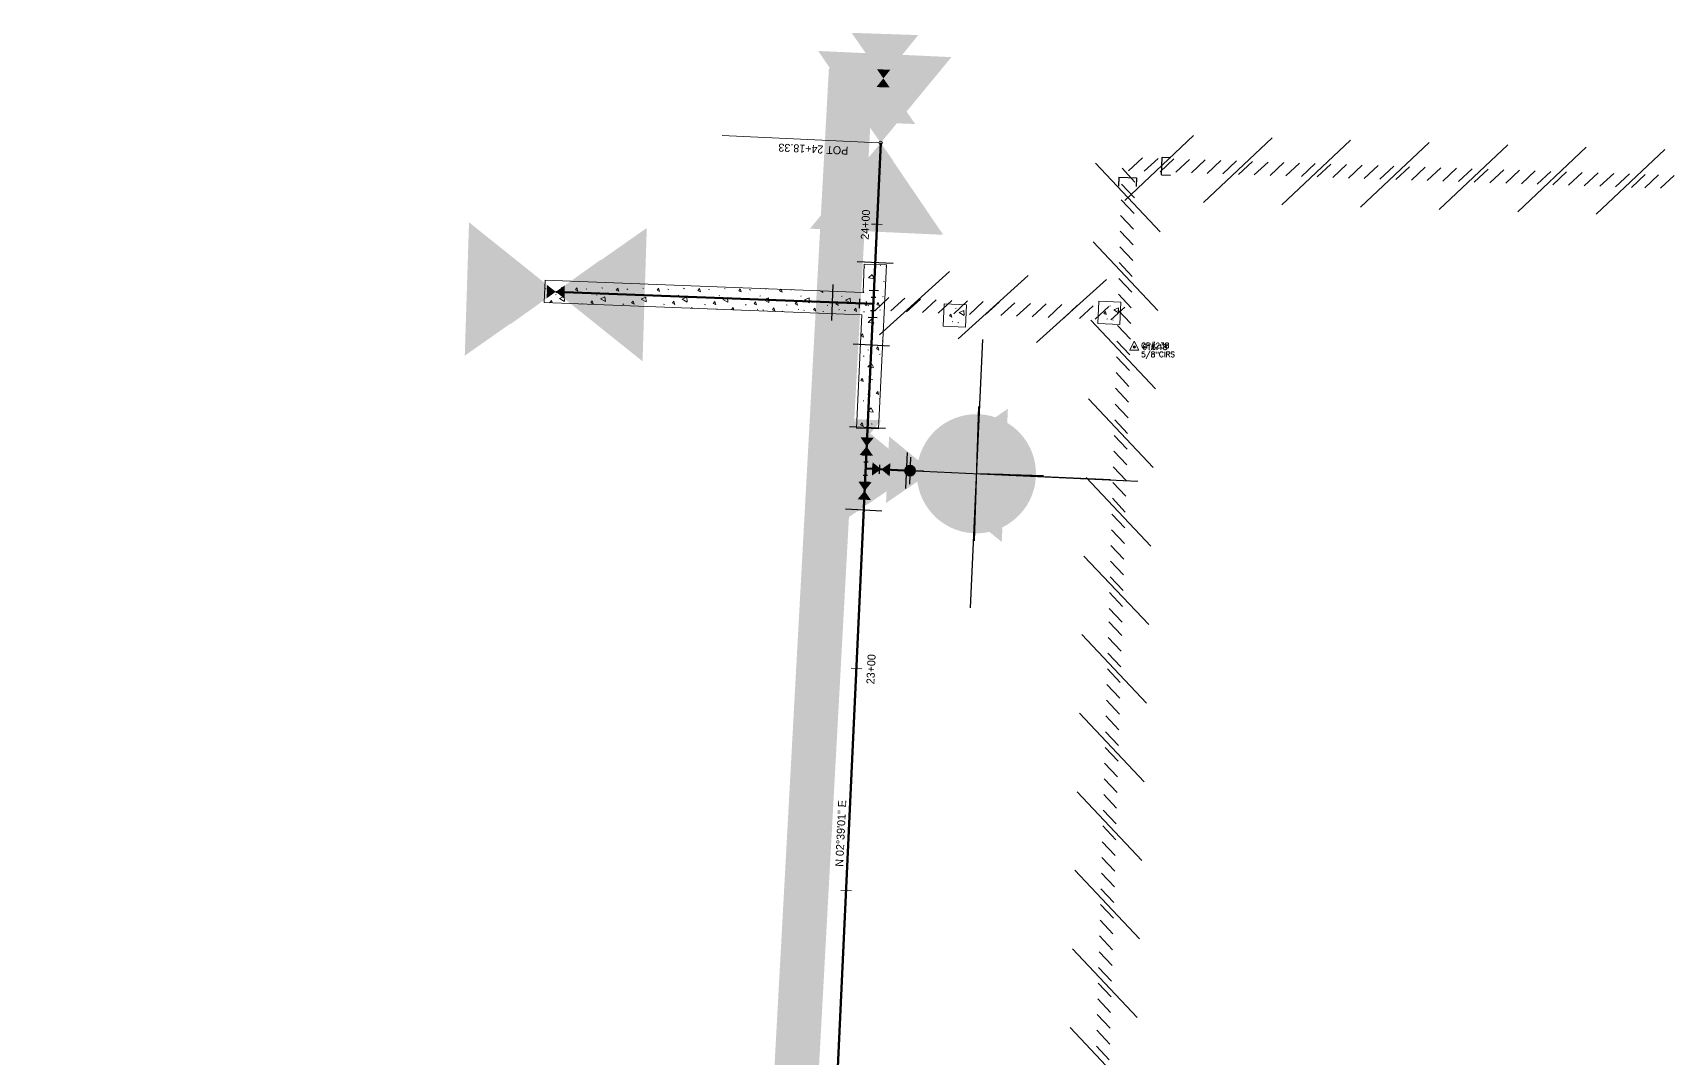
# Model space of a CAD drawing. Extents: x 2536931 to 2538613, y 7112513 to 7131087.
# Drawn here: x 2537812.2 to 2538181.4, y 7126976.9 to 7127207.4 of the extents above; entities that cross this region are included whole.
import ezdxf
from ezdxf.enums import TextEntityAlignment as Align

# ---------------------------------------------------------------- set-up
doc = ezdxf.new("R2010")
doc.units = 0
doc.header["$MEASUREMENT"] = 0
doc.linetypes.add('DGN Style 4', pattern=[1.524744, 0.762372, -0.381186, 0, -0.381186])
for name, color, linetype, lineweight in [('C-FIRE-HYDT-100SCALE', 7, 'Continuous', 30), ('C-FIRE-HYDT-200SCALE', 3, 'Continuous', 30), ('C-FIRE-HYDT-20SCALE', 30, 'Continuous', 30), ('C-FIRE-HYDT-40SCALE', 1, 'Continuous', 30), ('C-WATR-INST-100SCALE', 7, 'Continuous', 30), ('C-WATR-INST-200SCALE', 3, 'Continuous', 30), ('C-WATR-INST-20SCALE', 30, 'Continuous', 30), ('C-WATR-INST-40SCALE', 1, 'Continuous', 30), ('C-WATR-UGND', 4, 'Continuous', 53), ('C-WATR-UGND-ABANDON-100', 7, 'Continuous', 13), ('C-WATR-UGND-ABANDON-20', 7, 'Continuous', 13), ('CONCRETE REPAIR', 7, 'Continuous', 13), ('D_ALIGN_WL_20_SCALE', 7, 'Continuous', 30), ('D_ALIGN_WL_CENTERLINE', 7, 'DGN Style 4', 30), ('D_ALIGN_WL_POT_20_SCALE', 7, 'Continuous', 0), ('distance', 54, 'Continuous', 0), ('PT', 7, 'Continuous', 0), ('PTELEV', 5, 'Continuous', 0), ('V-CTRL', 2, 'Continuous', 0), ('V-CTRL-DESC', 54, 'Continuous', 0)]:
    doc.layers.add(name, color=color, linetype=linetype, lineweight=lineweight)
doc.styles.add('L90', font='simplex.shx', dxfattribs={"height": 0.0075})
doc.styles.add('PTXT', font='romans.shx')
doc.styles.add('ROMANS', font='romans.shx')
doc.styles.add('Style-LEROY', font='LEROY.shx')

# ---------------------------------------------------------------- blocks, each defined once
blk = doc.blocks.new('CP')
blk.add_hatch(color=256).paths.add_polyline_path([(-0.013, 0, 1), (0.013, 0, 1)])
at = {"linetype": 'Continuous'}
for p, q in [((-0.05, -0.033), (0, 0.067)), ((0, 0.067), (0.05, -0.033)), ((0.05, -0.033), (-0.05, -0.033))]:
    blk.add_line(p, q, dxfattribs=at)
blk.add_circle((0, 0), 0.0125)
blk = doc.blocks.new('FHP40SC')
at = {"layer": 'C-FIRE-HYDT-40SCALE'}
h = blk.add_hatch(color=256, dxfattribs=at)
edge = h.paths.add_edge_path()
edge.add_arc((0, 0), 2.68, 0.0002, 360.0002)
for p, q in [((0, 6.04), (0, 0)), ((-6.04, 0), (6.04, 0))]:
    blk.add_line(p, q, dxfattribs=at)
blk = doc.blocks.new('WVP40SC')
at = {"layer": 'C-WATR-INST-40SCALE', "extrusion": (0, 0, -1)}
blk.add_solid([(4, -3), (4, 3), (0, 0)], dxfattribs=at)
at = {"layer": 'C-WATR-INST-40SCALE'}
blk.add_solid([(0, 0), (4, -3), (4, 3)], dxfattribs=at)
blk = doc.blocks.new('FHP40SC_1')
at = {"layer": 'C-FIRE-HYDT-20SCALE'}
h = blk.add_hatch(color=256, dxfattribs=at)
edge = h.paths.add_edge_path()
edge.add_arc((0, 0), 2.68, 0.00017, 360.00017)
for p, q in [((0, 6.04), (0, 0)), ((-6.04, 0), (6.04, 0))]:
    blk.add_line(p, q, dxfattribs=at)
blk = doc.blocks.new('WVP40SC_2')
at = {"layer": 'C-WATR-INST-200SCALE', "extrusion": (0, 0, -1)}
blk.add_solid([(4, -3), (4, 3), (0, 0)], dxfattribs=at)
at = {"layer": 'C-WATR-INST-200SCALE'}
blk.add_solid([(0, 0), (4, -3), (4, 3)], dxfattribs=at)
blk = doc.blocks.new('TP20SC')
at = {"layer": 'C-WATR-INST-20SCALE'}
for p, q in [((-1.54, -0.51), (-1.54, 0.51)), ((-1.54, 0), (0, 0)), ((-0.51, 1.54), (0.51, 1.54)), ((0, 1.54), (0, 0)), ((1.54, 0), (0, 0)), ((1.54, 0.51), (1.54, -0.51))]:
    blk.add_line(p, q, dxfattribs=at)
blk = doc.blocks.new('TP20SC_1')
at = {"layer": 'C-WATR-INST-40SCALE'}
for p, q in [((-1.54, -0.51), (-1.54, 0.51)), ((-1.54, 0), (0, 0)), ((-0.51, 1.54), (0.51, 1.54)), ((0, 1.54), (0, 0)), ((1.54, 0), (0, 0)), ((1.54, 0.51), (1.54, -0.51))]:
    blk.add_line(p, q, dxfattribs=at)
blk = doc.blocks.new('WVP40SC_1')
at = {"layer": 'C-WATR-INST-20SCALE', "extrusion": (0, 0, -1)}
blk.add_solid([(4, -3), (4, 3), (0, 0)], dxfattribs=at)
at = {"layer": 'C-WATR-INST-20SCALE'}
blk.add_solid([(0, 0), (4, -3), (4, 3)], dxfattribs=at)
blk = doc.blocks.new('*U53')
at = {"layer": 'C-WATR-INST-200SCALE'}
for p, q in [((6.73, 9.23), (-1.41, 9.31)), ((2.66, 9.27), (2.5, -9.27)), ((-6.66, 4.15), (-6.73, -3.99)), ((6.56, -9.31), (-1.57, -9.24))]:
    blk.add_line(p, q, dxfattribs=at)
blk = doc.blocks.new('FHP40SC_3')
at = {"layer": 'C-FIRE-HYDT-200SCALE'}
h = blk.add_hatch(color=256, dxfattribs=at)
edge = h.paths.add_edge_path()
edge.add_arc((0, 0), 2.679, 0.00017, 360.00017)
for p, q in [((0, 6.04), (0, 0)), ((-6.04, 0), (6.04, 0))]:
    blk.add_line(p, q, dxfattribs=at)
blk = doc.blocks.new('*U54')
at = {"layer": 'C-WATR-INST-40SCALE'}
for p, q in [((-2.15, -0.91), (-2.07, 1.15)), ((-2.11, 0.12), (0.98, 0)), ((0.09, 3.13), (2.15, 3.03)), ((1.12, 3.08), (0.98, 0)), ((1.86, -3.13), (-0.19, -3.04)), ((0.83, -3.08), (0.98, 0))]:
    blk.add_line(p, q, dxfattribs=at)
blk = doc.blocks.new('*U55')
at = {"layer": 'C-WATR-INST-20SCALE'}
for p, q in [((-1.07, -0.45), (-1.03, 0.57)), ((-1.05, 0.06), (0.49, 0)), ((0.05, 1.56), (1.07, 1.52)), ((0.56, 1.54), (0.49, 0)), ((0.93, -1.57), (-0.1, -1.52)), ((0.42, -1.54), (0.49, 0))]:
    blk.add_line(p, q, dxfattribs=at)
blk = doc.blocks.new('*U56')
at = {"layer": 'C-WATR-INST-200SCALE'}
for p, q in [((6.96, 9.07), (-1.17, 9.45)), ((2.89, 9.26), (2.04, -9.26)), ((-6.64, 4.42), (-6.96, -3.71)), ((-6.8, 0.36), (2.46, 0)), ((6.1, -9.45), (-2.03, -9.07))]:
    blk.add_line(p, q, dxfattribs=at)
blk = doc.blocks.new('FHP40SC_4')
at = {"layer": 'C-FIRE-HYDT-100SCALE'}
h = blk.add_hatch(color=256, dxfattribs=at)
edge = h.paths.add_edge_path()
edge.add_arc((0, 0), 2.68, 0.0002, 360.0002)
for p, q in [((0, 6.04), (0, 0)), ((-6.04, 0), (6.04, 0))]:
    blk.add_line(p, q, dxfattribs=at)
blk = doc.blocks.new('WVP40SC_7')
at = {"layer": 'C-WATR-INST-100SCALE', "extrusion": (0, 0, -1)}
blk.add_solid([(4, -3), (4, 3), (0, 0)], dxfattribs=at)
at = {"layer": 'C-WATR-INST-100SCALE'}
blk.add_solid([(0, 0), (4, -3), (4, 3)], dxfattribs=at)
blk = doc.blocks.new('*U70')
at = {"layer": 'C-WATR-INST-20SCALE'}
for p, q in [((-1.87, 1.23), (-2.1, -0.76)), ((2.1, 0.76), (-1.87, 1.23)), ((2.1, 0.76), (1.87, -1.23))]:
    blk.add_line(p, q, dxfattribs=at)
blk = doc.blocks.new('WVP40SC_12')
at = {"layer": 'C-WATR-INST-20SCALE', "extrusion": (0, 0, -1)}
blk.add_solid([(4, -3), (4, 3), (0, 0)], dxfattribs=at)
at = {"layer": 'C-WATR-INST-20SCALE'}
blk.add_solid([(0, 0), (4, -3), (4, 3)], dxfattribs=at)

msp = doc.modelspace()

# ---------------------------------------------------------------- hatches: boundary and pattern name
at = {"layer": 'CONCRETE REPAIR', "linetype": 'Continuous', "lineweight": 0}
h = msp.add_hatch(dxfattribs=at)
h.set_pattern_fill('CONCR2', color=256, style=0)
h.set_pattern_definition([(153.8624, (2537971.6654, 7127169.1557), (18.319637, -10.103793), [0.61556, -91.2449]), (52.7413, (2537971.11275, 7127169.42685), (-46.2799266, -59.739157), [0.55305, -137.0636]), (-73.2956, (2537971.4476, 7127169.867), (-0.05657, -9.99984), [0.7439, -30.6316]), (171.9287, (2537973.9666, 7127172.2832), (64.260152, -10.363677), [1.2809, -72.9022]), (43.7271, (2537972.6984, 7127172.46305), (-9.244672, -9.947863), [1.1455, -113.9125]), (-65.6495, (2537973.526, 7127173.255), (9.13153, -10.05182), [1.0448, -20.9648]), (151.122, (2537968.6664, 7127166.837), (9.13153, -10.05182), [1.281, -19.6402]), (23.2012, (2537967.5448, 7127167.4557), (-27.62088, -9.84391), [1.1313, -48.9746]), (-85.5493, (2537968.5846, 7127167.9014), (8.622417, -100.050377), [1.0453, -109.3378]), (32.8207, (2537969.5206, 7127172.6046), (-27.677446, -19.84375), [0.1601, -54.7088]), (156.1505, (2537967.6034, 7127175.1017), (27.50774, -10.15577), [0.2189, -49.887]), (156.1505, (2537976.3082, 7127171.5892), (27.50774, -10.15577), [0.2187, -49.8872]), (156.1505, (2537973.7218, 7127169.5835), (27.50774, -10.15577), [0.2189, -49.887]), (5.8872, (2537971.663, 7127174.8368), (9.188103, -0.051977), [0.201, -92.2241]), (156.1505, (2537968.0842, 7127169.8374), (27.50774, -10.15577), [0.2187, -49.8872]), (156.1505, (2537972.7925, 7127166.2145), (27.50774, -10.15577), [0.2188, -49.8871]), (153.8624, (2537975.1237, 7127166.2456), (18.319637, -10.103793), [0.61567, -91.24476]), (52.7413, (2537974.571, 7127166.5168), (-46.2799266, -59.739157), [0.55327, -137.06337]), (-73.2956, (2537974.906, 7127166.957), (-0.05657, -9.99984), [0.7441, -30.6314]), (153.8624, (2537970.111, 7127174.9323), (18.319637, -10.103793), [0.61556, -91.2449]), (52.7413, (2537969.5584, 7127175.2035), (-46.2799266, -59.739157), [0.55305, -137.0636]), (-73.2956, (2537969.8932, 7127175.6437), (-0.05657, -9.99984), [0.7439, -30.6316]), (32.8207, (2537975.8546, 7127168.2137), (-27.677446, -19.84375), [0.1601, -54.7088]), (33.9, (2537975.3293, 7127175.2263), (-27.677446, -19.84375), [0.16024, -88.7393])])
h.paths.add_polyline_path([(2537999, 7127149.06), (2537927.46, 7127151.81), (2537927.26, 7127146.81), (2537998.7, 7127144.06), (2537997.47, 7127118.54), (2538002.47, 7127118.4), (2538004.24, 7127155.3), (2537999.24, 7127155.39)])
at = {"layer": 'CONCRETE REPAIR'}
h = msp.add_hatch(dxfattribs=at)
h.set_pattern_fill('CONCR2', color=256, style=0)
h.set_pattern_definition([(151.54, (2538015.5764, 7127146.5177), (17.89518, -10.83782), [0.6156, -91.2449]), (50.419, (2538015.03526, 7127146.811), (-48.66259, -57.814798), [0.55305, -137.0636]), (-75.618, (2538015.3876, 7127147.2372), (-0.4617, -9.9893), [0.744, -30.6316]), (169.606, (2538018.0025, 7127149.5494), (63.78743, -12.95903), [1.2809, -72.9022]), (41.405, (2538016.7426, 7127149.78046), (-9.640173, -9.56509), [1.1455, -113.9125]), (-67.97, (2538017.602, 7127150.538), (8.7167, -10.4136), [1.0448, -20.9648]), (148.8, (2538012.486, 7127144.3225), (8.7167, -10.4136), [1.281, -19.6402]), (20.879, (2538011.3904, 7127144.986), (-27.99707, -8.7166), [1.1313, -48.9746]), (-87.872, (2538012.4473, 7127145.38925), (4.56122, -100.31759), [1.0453, -109.3378]), (30.498, (2538013.5732, 7127150.0507), (-28.4588, -18.70594), [0.1601, -54.7088]), (153.828, (2538011.7588, 7127152.6234), (27.07363, -11.26206), [0.2189, -49.887]), (153.828, (2538020.314, 7127148.761), (27.07363, -11.26206), [0.2187, -49.8872]), (153.828, (2538017.6485, 7127146.8618), (27.07363, -11.26206), [0.2189, -49.887]), (3.565, (2538015.8043, 7127152.1942), (9.17845, -0.42424), [0.201, -92.2241]), (153.828, (2538012.0258, 7127147.344), (27.07363, -11.26206), [0.2187, -49.8872]), (153.828, (2538016.5835, 7127143.5332), (27.07363, -11.26206), [0.2188, -49.887]), (151.54, (2538018.914, 7127143.4698), (17.89518, -10.83782), [0.6157, -91.2448]), (50.419, (2538018.37275, 7127143.7632), (-48.66259, -57.8148), [0.5533, -137.0634]), (-75.62, (2538018.7253, 7127144.1896), (-0.4617, -9.9893), [0.7441, -30.6314]), (151.54, (2538014.2574, 7127152.3525), (17.89518, -10.83782), [0.6156, -91.2449]), (50.419, (2538013.71627, 7127152.6459), (-48.66259, -57.814798), [0.55305, -137.0636]), (-75.618, (2538014.0687, 7127153.072), (-0.4617, -9.98933), [0.744, -30.6316]), (30.5, (2538019.724, 7127145.4067), (-28.4588, -18.70594), [0.1601, -54.7088]), (31.578, (2538019.4833, 7127152.4348), (-28.4588, -18.70594), [0.1602, -88.7393])])
h.paths.add_polyline_path([(2538017.22, 7127146.5), (2538016.99, 7127141.51), (2538021.99, 7127141.28), (2538022.22, 7127146.27)])
h = msp.add_hatch(dxfattribs=at)
h.set_pattern_fill('CONCR2', color=256, style=0)
h.set_pattern_definition([(151.54, (2538050.3224, 7127147.1017), (17.89518, -10.83782), [0.6156, -91.2449]), (50.419, (2538049.78126, 7127147.395), (-48.66259, -57.814798), [0.55305, -137.0636]), (-75.618, (2538050.1336, 7127147.8212), (-0.4617, -9.9893), [0.744, -30.6316]), (169.606, (2538052.7485, 7127150.1334), (63.78743, -12.95903), [1.2809, -72.9022]), (41.405, (2538051.4886, 7127150.36446), (-9.640173, -9.56509), [1.1455, -113.9125]), (-67.97, (2538052.348, 7127151.122), (8.7167, -10.4136), [1.0448, -20.9648]), (148.8, (2538047.232, 7127144.9065), (8.7167, -10.4136), [1.281, -19.6402]), (20.879, (2538046.1364, 7127145.57), (-27.99707, -8.7166), [1.1313, -48.9746]), (-87.872, (2538047.1933, 7127145.97325), (4.56122, -100.31759), [1.0453, -109.3378]), (30.498, (2538048.3192, 7127150.6347), (-28.4588, -18.70594), [0.1601, -54.7088]), (153.828, (2538046.5048, 7127153.2074), (27.07363, -11.26206), [0.2189, -49.887]), (153.828, (2538055.06, 7127149.345), (27.07363, -11.26206), [0.2187, -49.8872]), (153.828, (2538052.3945, 7127147.4458), (27.07363, -11.26206), [0.2189, -49.887]), (3.565, (2538050.5503, 7127152.7782), (9.17845, -0.42424), [0.201, -92.2241]), (153.828, (2538046.7718, 7127147.928), (27.07363, -11.26206), [0.2187, -49.8872]), (153.828, (2538051.3295, 7127144.1172), (27.07363, -11.26206), [0.2188, -49.887]), (151.54, (2538053.66, 7127144.0538), (17.89518, -10.83782), [0.6157, -91.2448]), (50.419, (2538053.11875, 7127144.3472), (-48.66259, -57.8148), [0.5533, -137.0634]), (-75.62, (2538053.4713, 7127144.7736), (-0.4617, -9.9893), [0.7441, -30.6314]), (151.54, (2538049.0034, 7127152.9365), (17.89518, -10.83782), [0.6156, -91.2449]), (50.419, (2538048.46227, 7127153.2299), (-48.66259, -57.814798), [0.55305, -137.0636]), (-75.618, (2538048.8147, 7127153.656), (-0.4617, -9.98933), [0.744, -30.6316]), (30.5, (2538054.47, 7127145.9907), (-28.4588, -18.70594), [0.1601, -54.7088]), (31.578, (2538054.2293, 7127153.0188), (-28.4588, -18.70594), [0.1602, -88.7393])])
h.paths.add_polyline_path([(2538056.96, 7127146.86), (2538051.97, 7127147.09), (2538051.74, 7127142.09), (2538056.73, 7127141.86)])

# ---------------------------------------------------------------- linework, layer by layer
at = {"layer": 'C-WATR-INST-200SCALE'}
msp.add_line((2537999.55, 7127109.45), (2538060.8, 7127106.61), dxfattribs=at)
at = {"layer": 'C-WATR-UGND'}
for p, q in [((2538002.94, 7127182.7), (2537978.45, 7126653.67)), ((2538001.26, 7127146.47), (2537929.86, 7127149.21)), ((2537999.55, 7127109.45), (2538001.03, 7127109.38)), ((2538001.03, 7127109.38), (2538009.54, 7127108.99))]:
    msp.add_line(p, q, dxfattribs=at)
at = {"layer": 'C-WATR-UGND-ABANDON-100', "linetype": 'Continuous'}
for p, q in [((2538073.28, 7127184.33), (2538057.85, 7127169.78)), ((2538090.95, 7127183.81), (2538075.52, 7127169.26)), ((2538108.62, 7127183.29), (2538093.19, 7127168.74)), ((2538126.29, 7127182.78), (2538110.86, 7127168.22)), ((2538143.96, 7127182.26), (2538128.53, 7127167.7)), ((2538161.63, 7127181.74), (2538146.2, 7127167.18)), ((2538179.3, 7127181.22), (2538163.87, 7127166.67))]:
    msp.add_line(p, q, dxfattribs=at)
at = {"layer": 'C-WATR-UGND-ABANDON-100'}
for p, q in [((2538065.8, 7127162.71), (2538051.25, 7127178.15)), ((2538065.28, 7127145.04), (2538050.73, 7127160.48)), ((2538018.43, 7127153.78), (2538002.7, 7127139.55)), ((2538036.08, 7127152.9), (2538020.35, 7127138.66)), ((2538053.74, 7127152.01), (2538038.01, 7127137.78)), ((2538064.77, 7127127.37), (2538050.21, 7127142.81)), ((2538064.25, 7127109.7), (2538049.69, 7127125.14)), ((2538063.73, 7127092.03), (2538049.18, 7127107.47)), ((2538063.22, 7127074.36), (2538048.66, 7127089.8)), ((2538062.7, 7127056.69), (2538048.14, 7127072.13)), ((2538062.18, 7127039.02), (2538047.63, 7127054.46)), ((2538061.66, 7127021.35), (2538047.11, 7127036.79)), ((2538061.15, 7127003.68), (2538046.59, 7127019.12)), ((2538060.63, 7126986.01), (2538046.07, 7127001.45)), ((2538060.11, 7126968.34), (2538045.56, 7126983.77))]:
    msp.add_line(p, q, dxfattribs=at)
at = {"layer": 'C-WATR-UGND-ABANDON-20', "linetype": 'Continuous'}
for p, q in [((2538061.79, 7127179.33), (2538058.69, 7127176.43)), ((2538065.32, 7127179.21), (2538062.23, 7127176.31)), ((2538068.86, 7127179.09), (2538065.76, 7127176.19)), ((2538072.39, 7127178.98), (2538069.29, 7127176.08)), ((2538075.92, 7127178.86), (2538072.83, 7127175.96)), ((2538079.46, 7127178.74), (2538076.36, 7127175.84)), ((2538082.99, 7127178.63), (2538079.89, 7127175.73)), ((2538086.53, 7127178.51), (2538083.43, 7127175.61)), ((2538057.21, 7127176.98), (2538060.13, 7127173.9)), ((2538090.06, 7127178.39), (2538086.96, 7127175.49)), ((2538093.59, 7127178.28), (2538090.5, 7127175.38)), ((2538097.13, 7127178.16), (2538094.03, 7127175.26)), ((2538100.66, 7127178.04), (2538097.56, 7127175.14)), ((2538104.19, 7127177.93), (2538101.1, 7127175.03)), ((2538107.73, 7127177.81), (2538104.63, 7127174.91)), ((2538111.26, 7127177.69), (2538108.16, 7127174.79)), ((2538114.79, 7127177.58), (2538111.7, 7127174.68)), ((2538118.33, 7127177.46), (2538115.23, 7127174.56)), ((2538121.86, 7127177.34), (2538118.76, 7127174.44)), ((2538125.4, 7127177.23), (2538122.3, 7127174.33)), ((2538128.93, 7127177.11), (2538125.83, 7127174.21)), ((2538132.46, 7127176.99), (2538129.37, 7127174.09)), ((2538136, 7127176.88), (2538132.9, 7127173.98)), ((2538139.53, 7127176.76), (2538136.43, 7127173.86)), ((2538143.06, 7127176.64), (2538139.97, 7127173.74)), ((2538146.6, 7127176.53), (2538143.5, 7127173.63)), ((2538150.13, 7127176.41), (2538147.03, 7127173.51)), ((2538153.66, 7127176.29), (2538150.57, 7127173.39)), ((2538157.2, 7127176.18), (2538154.1, 7127173.28)), ((2538160.73, 7127176.06), (2538157.63, 7127173.16)), ((2538164.27, 7127175.94), (2538161.17, 7127173.04)), ((2538167.8, 7127175.83), (2538164.7, 7127172.93)), ((2538171.33, 7127175.71), (2538168.23, 7127172.81)), ((2538174.87, 7127175.59), (2538171.77, 7127172.69)), ((2538177.86, 7127175.49), (2538174.77, 7127172.59)), ((2538181.4, 7127175.38), (2538178.3, 7127172.48)), ((2538057.11, 7127173.45), (2538060.02, 7127170.36)), ((2538057.01, 7127169.91), (2538059.92, 7127166.83)), ((2538056.9, 7127166.38), (2538059.81, 7127163.29)), ((2538056.8, 7127162.85), (2538059.71, 7127159.76)), ((2538056.7, 7127159.31), (2538059.61, 7127156.23)), ((2538056.59, 7127155.78), (2538059.5, 7127152.69)), ((2538056.49, 7127152.24), (2538059.4, 7127149.16)), ((2538001.69, 7127145.03), (2538004.8, 7127147.91)), ((2538005.22, 7127144.9), (2538008.33, 7127147.78)), ((2538008.77, 7127144.68), (2538011.89, 7127147.56)), ((2538012.31, 7127144.54), (2538015.42, 7127147.42)), ((2538015.84, 7127144.4), (2538018.95, 7127147.29)), ((2538019.37, 7127144.27), (2538022.49, 7127147.15)), ((2538022.91, 7127144.13), (2538026.02, 7127147.01)), ((2538026.44, 7127144), (2538029.55, 7127146.88)), ((2538029.97, 7127143.86), (2538033.09, 7127146.74)), ((2538033.51, 7127143.72), (2538036.62, 7127146.61)), ((2538037.04, 7127143.59), (2538040.15, 7127146.47)), ((2538040.57, 7127143.45), (2538043.68, 7127146.34)), ((2538044.1, 7127143.32), (2538047.22, 7127146.2)), ((2538047.64, 7127143.18), (2538050.75, 7127146.06)), ((2538051.17, 7127143.05), (2538054.28, 7127145.93)), ((2538054.7, 7127142.91), (2538057.82, 7127145.79)), ((2538056.39, 7127148.71), (2538059.3, 7127145.62)), ((2538056.18, 7127141.64), (2538059.09, 7127138.56)), ((2538056.28, 7127145.18), (2538059.19, 7127142.09)), ((2538056.08, 7127138.11), (2538058.99, 7127135.02)), ((2538055.97, 7127134.57), (2538058.88, 7127131.49)), ((2538055.87, 7127131.04), (2538058.78, 7127127.95)), ((2538055.77, 7127127.51), (2538058.68, 7127124.42)), ((2538055.66, 7127123.97), (2538058.57, 7127120.89)), ((2538055.56, 7127120.44), (2538058.47, 7127117.35)), ((2538055.46, 7127116.9), (2538058.37, 7127113.82)), ((2538055.35, 7127113.37), (2538058.26, 7127110.28)), ((2538055.25, 7127109.84), (2538058.16, 7127106.75)), ((2538055.15, 7127106.3), (2538058.06, 7127103.22)), ((2538055.04, 7127102.77), (2538057.95, 7127099.68)), ((2538054.94, 7127099.23), (2538057.85, 7127096.15)), ((2538054.84, 7127095.7), (2538057.75, 7127092.61)), ((2538054.73, 7127092.17), (2538057.64, 7127089.08)), ((2538054.63, 7127088.63), (2538057.54, 7127085.55)), ((2538054.53, 7127085.1), (2538057.44, 7127082.01)), ((2538054.42, 7127081.56), (2538057.33, 7127078.48)), ((2538054.32, 7127078.03), (2538057.23, 7127074.94)), ((2538054.13, 7127071.5), (2538057.04, 7127068.41)), ((2538054.23, 7127075.03), (2538057.14, 7127071.94)), ((2538054.02, 7127067.96), (2538056.93, 7127064.88)), ((2538053.92, 7127064.43), (2538056.83, 7127061.34)), ((2538053.82, 7127060.89), (2538056.73, 7127057.81)), ((2538053.71, 7127057.36), (2538056.62, 7127054.27)), ((2538053.61, 7127053.83), (2538056.52, 7127050.74)), ((2538053.51, 7127050.29), (2538056.42, 7127047.21)), ((2538053.4, 7127046.76), (2538056.31, 7127043.67)), ((2538053.3, 7127043.22), (2538056.21, 7127040.14)), ((2538053.2, 7127039.69), (2538056.11, 7127036.6)), ((2538053.09, 7127036.16), (2538056, 7127033.07)), ((2538052.99, 7127032.62), (2538055.9, 7127029.54)), ((2538052.89, 7127029.09), (2538055.8, 7127026)), ((2538052.78, 7127025.55), (2538055.69, 7127022.47)), ((2538052.68, 7127022.02), (2538055.59, 7127018.93)), ((2538052.58, 7127018.49), (2538055.49, 7127015.4)), ((2538052.47, 7127014.95), (2538055.38, 7127011.87)), ((2538052.37, 7127011.42), (2538055.28, 7127008.33)), ((2538052.27, 7127007.88), (2538055.18, 7127004.8)), ((2538052.16, 7127004.35), (2538055.07, 7127001.26)), ((2538052.06, 7127000.82), (2538054.97, 7126997.73)), ((2538051.96, 7126997.28), (2538054.87, 7126994.2)), ((2538051.75, 7126990.21), (2538054.66, 7126987.13)), ((2538051.85, 7126993.75), (2538054.76, 7126990.66)), ((2538051.65, 7126986.68), (2538054.56, 7126983.59)), ((2538051.54, 7126983.15), (2538054.45, 7126980.06)), ((2538051.44, 7126979.61), (2538054.35, 7126976.53))]:
    msp.add_line(p, q, dxfattribs=at)
at = {"layer": 'CONCRETE REPAIR', "flags": 128}
for points in [[(2537999, 7127149.06), (2537927.46, 7127151.81), (2537927.26, 7127146.81), (2537998.7, 7127144.06), (2537997.47, 7127118.54), (2538002.47, 7127118.4), (2538004.24, 7127155.3), (2537999.24, 7127155.39)], [(2538017.22, 7127146.5), (2538016.99, 7127141.51), (2538021.99, 7127141.28), (2538022.22, 7127146.27)], [(2538051.97, 7127147.09), (2538051.74, 7127142.09), (2538056.73, 7127141.86), (2538056.96, 7127146.86)]]:
    msp.add_lwpolyline(points, close=True, dxfattribs=at)
at = {"layer": 'D_ALIGN_WL_20_SCALE', "color": 2, "linetype": 'Continuous', "lineweight": 13}
for p, q in [((2538002.09, 7127164.39), (2538000.89, 7127164.45)), ((2538002.09, 7127164.39), (2538003.29, 7127164.34)), ((2537997.47, 7127064.5), (2537996.27, 7127064.55)), ((2537997.47, 7127064.5), (2537998.67, 7127064.44)), ((2537996.35, 7127014.5), (2537993.96, 7127014.61))]:
    msp.add_line(p, q, dxfattribs=at)
at = {"layer": 'D_ALIGN_WL_CENTERLINE', "color": 2}
msp.add_line((2537978.45, 7126653.67), (2538002.94, 7127182.7), dxfattribs=at)
at = {"layer": 'D_ALIGN_WL_POT_20_SCALE', "color": 2, "linetype": 'Continuous', "lineweight": 13}
msp.add_line((2538002.54, 7127182.72), (2537967.27, 7127184.35), dxfattribs=at)
msp.add_circle((2538002.94, 7127182.7), 0.4, dxfattribs=at)
at = {"layer": 'distance', "color": 7, "linetype": 'Continuous', "lineweight": 0, "const_width": 10}
msp.add_lwpolyline([(2537996.28, 7127199.2), (2537966.87, 7126659.81), (2537817.24, 7126661.09)], dxfattribs=at)
at = {"layer": 'PT'}
msp.add_point((2538059.96, 7127136.78, 616.18), dxfattribs=at)

# ---------------------------------------------------------------- block references
at = {"layer": 'C-FIRE-HYDT-100SCALE', "xscale": 2.5, "yscale": 2.5, "zscale": 2.5, "rotation": 268.175074568125}
msp.add_blockref('FHP40SC_4', (2538024.46, 7127108.3), dxfattribs=at)
at = {"layer": 'C-FIRE-HYDT-200SCALE', "xscale": 5.000000000000002, "yscale": 5.000000000000002, "zscale": 5.000000000000002, "rotation": 267.3495232375092}
msp.add_blockref('FHP40SC_3', (2538024.46, 7127108.3), dxfattribs=at)
at = {"layer": 'C-FIRE-HYDT-20SCALE', "xscale": 0.4999999999999999, "yscale": 0.5, "zscale": 0.5, "rotation": 268.175074568125}
msp.add_blockref('FHP40SC_1', (2538009.54, 7127108.99), dxfattribs=at)
at = {"layer": 'C-FIRE-HYDT-40SCALE', "rotation": 268.175074568125}
msp.add_blockref('FHP40SC', (2538024.46, 7127108.3), dxfattribs=at)
at = {"layer": 'C-WATR-INST-100SCALE', "xscale": 2.5, "yscale": 2.5, "zscale": 2.5}
for p, rotation in [((2538003.54, 7127197.2), 268.0665025318817), ((2537929.86, 7127149.21), 358.6187549877502), ((2538014.47, 7127108.76), 357.3535826820062)]:
    msp.add_blockref('WVP40SC_7', p, dxfattribs=dict(at, rotation=rotation))
at = {"layer": 'C-WATR-INST-200SCALE'}
for p, xscale, yscale, zscale, rotation in [((2538002.94, 7127182.7), 4.999999999999998, 4.999999999999999, 4.999999999999999, 87.34970010283693), ((2537929.86, 7127149.21), 5.000000000000001, 5.000000000000001, 5.000000000000001, 358.175074568125), ((2538010.88, 7127108.84), 4.999999999999998, 4.999999999999999, 4.999999999999999, 357.3697258316027)]:
    msp.add_blockref('WVP40SC_2', p, dxfattribs=dict(at, xscale=xscale, yscale=yscale, zscale=zscale, rotation=rotation))
msp.add_blockref('*U56', (2537998.8, 7127146.47), dxfattribs=at)
at = {"layer": 'C-WATR-INST-200SCALE', "rotation": 177.8593304314265}
msp.add_blockref('*U53', (2538002.12, 7127109.35), dxfattribs=at)
at = {"layer": 'C-WATR-INST-20SCALE'}
for name, p, xscale, yscale, zscale, rotation in [('WVP40SC_1', (2538003.54, 7127197.2), 0.5, 0.5, 0.5, 268.0665025318817), ('WVP40SC_1', (2537929.86, 7127149.21), 0.5, 0.5, 0.5, 358.6187549877502), ('WVP40SC_1', (2537999.78, 7127114.45), 0.4999999999999999, 0.4999999999999999, 0.4999999999999999, 267.3497001046981), ('WVP40SC_1', (2538003.04, 7127109.29), 0.4999999999999999, 0.4999999999999999, 0.4999999999999999, 357.3535826820062), ('WVP40SC_12', (2537999.32, 7127104.46), 0.4999999999999999, 0.4999999999999999, 0.4999999999999999, 267.3497001046981)]:
    msp.add_blockref(name, p, dxfattribs=dict(at, xscale=xscale, yscale=yscale, zscale=zscale, rotation=rotation))
at = {"layer": 'C-WATR-INST-20SCALE', "extrusion": (0, 0, -1)}
for p, rotation in [((-2538067.16, 7127177.46), 278.6264344257273), ((-2538058.46, 7127173.93), 8.626434425789158)]:
    msp.add_blockref('*U70', p, dxfattribs=dict(at, rotation=rotation))
at = {"layer": 'C-WATR-INST-20SCALE'}
msp.add_blockref('*U55', (2538000.77, 7127146.47), dxfattribs=at)
at = {"layer": 'C-WATR-INST-20SCALE', "rotation": 267.3535795375419}
msp.add_blockref('TP20SC', (2537999.55, 7127109.45), dxfattribs=at)
at = {"layer": 'C-WATR-INST-40SCALE'}
for p, rotation in [((2538002.94, 7127182.7), 268.0665025318817), ((2537929.86, 7127149.21), 358.175074568125), ((2537999.87, 7127116.45), 87.35088650605314), ((2538005.27, 7127109.19), 357.3535826810237)]:
    msp.add_blockref('WVP40SC', p, dxfattribs=dict(at, rotation=rotation))
msp.add_blockref('*U54', (2538000.29, 7127146.47), dxfattribs=at)
at = {"layer": 'C-WATR-INST-40SCALE', "xscale": 2.000000000226624, "yscale": 2.000000000226625, "zscale": 2.000000000226625, "rotation": 267.3535795375419}
msp.add_blockref('TP20SC_1', (2537999.55, 7127109.45), dxfattribs=at)
at = {"layer": 'V-CTRL', "xscale": 20, "yscale": 20, "zscale": 20}
msp.add_blockref('CP', (2538059.96, 7127136.78), dxfattribs=at)

# ---------------------------------------------------------------- texts
at = {"layer": 'D_ALIGN_WL_20_SCALE', "color": 2, "linetype": 'Continuous', "lineweight": 13, "style": 'Style-LEROY'}
msp.add_text('N 02%%d39\'01" E', height=1.8, rotation=87.3497, dxfattribs=at).set_placement((2537994.85, 7127027.37), align=Align.CENTER)
at = {"layer": 'D_ALIGN_WL_20_SCALE', "color": 2, "linetype": 'Continuous', "lineweight": 13, "char_height": 1.8, "attachment_point": 2, "line_spacing_factor": 0.722892, "style": 'L90'}
for s, insert, rotation in [('\\FBRIDGE.shx;24+00', (2537998.6, 7127164.36), 87.245), ('\\FBRIDGE.shx;23+00', (2537999.86, 7127064.39), 87.3536)]:
    msp.add_mtext(s, dxfattribs=dict(at, insert=insert, rotation=rotation))
at = {"layer": 'D_ALIGN_WL_POT_20_SCALE', "color": 2, "linetype": 'Continuous', "lineweight": 13, "style": 'Style-LEROY'}
msp.add_text('POT 24+18.33', height=1.8, rotation=177.3497, dxfattribs=at).set_placement((2537995.69, 7127181.83))
at = {"layer": 'PTELEV', "style": 'PTXT'}
msp.add_text('616.18', height=1.2, dxfattribs=at).set_placement((2538061.76, 7127136.18, 616.18))
at = {"layer": 'V-CTRL-DESC', "insert": (2538061.51, 7127137.75), "char_height": 1.2, "attachment_point": 1, "style": 'ROMANS'}
msp.add_mtext('CP#238^J5/8"CIRS ', dxfattribs=at)

doc.saveas('drawing.dxf')
